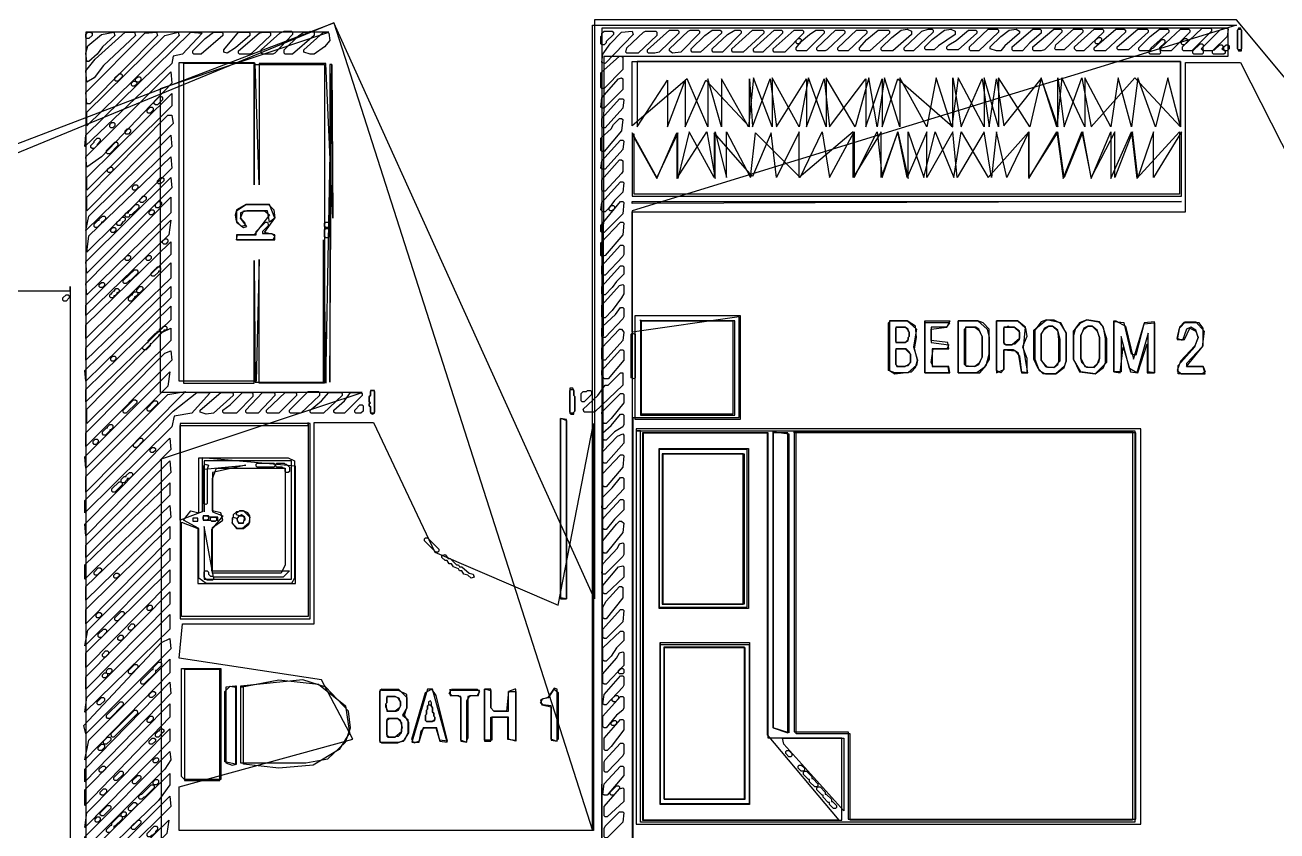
# Model space of a CAD drawing. Header units: millimetres. Extents: x 78 to 4002, y 104 to 3999.
# Drawn here: x 1406 to 2611, y 1000 to 1776 of the extents above; entities that cross this region are included whole.
import ezdxf

# ---------------------------------------------------------------- set-up
doc = ezdxf.new("R2010")
doc.units = ezdxf.units.MM

msp = doc.modelspace()

# ---------------------------------------------------------------- linework, layer by layer
for points in [[(3648, 3461), (2771, 3461), (2771, 1761), (2518, 3198), (628, 3198), (628, 2157), (444, 3255), (444, 1805), (1083, 1805), (441, 1296), (1703, 1778), (1952, 1000), (1952, 1776), (2572, 1776), (1990, 1597), (1990, 811), (2676, 811), (2852, 1780), (2964, 809), (3667, 809), (2945, 2193), (3294, 2542), (3659, 2061), (3659, 3461)], [(443, 3253), (622, 3253), (622, 2157), (637, 3256), (2517, 3256), (2517, 2048), (2681, 1760), (2880, 2241), (3100, 1783), (2881, 1564), (2853, 1780), (2753, 1564), (2572, 1781), (1954, 1781), (1954, 1223), (1703, 1778), (1088, 1525), (869, 1720), (1080, 1807), (443, 1807), (443, 3253)], [(2564, 1773), (1961, 1773), (1961, 991), (1963, 1746), (2564, 1746)], [(2548, 1772), (2548, 1770), (2529, 1751), (2521, 1751), (2520, 1752), (2520, 1755), (2539, 1773), (2547, 1773), (2548, 1772)], [(2564, 1772), (2563, 1765), (2549, 1751), (2541, 1751), (2540, 1752), (2540, 1755), (2556, 1771), (2560, 1773), (2563, 1773), (2564, 1772)], [(2574, 1773), (2573, 1771), (2573, 1753), (2574, 1751), (2577, 1751), (2577, 1771), (2576, 1773), (2574, 1773)], [(1698, 1769), (1464, 1769), (1464, 853), (1408, 756), (1657, 790), (1537, 790), (1537, 1358), (1730, 1422), (1536, 1422), (1536, 1715), (1698, 1769)], [(1576, 1768), (1557, 1748), (1548, 1746), (1547, 1739), (1463, 1659), (1464, 1670), (1565, 1769), (1576, 1768)], [(1532, 1769), (1533, 1766), (1468, 1700), (1465, 1700), (1464, 1711), (1521, 1768), (1532, 1769)], [(1511, 1769), (1512, 1766), (1481, 1737), (1472, 1725), (1465, 1721), (1464, 1732), (1473, 1743), (1502, 1769), (1511, 1769)], [(1491, 1769), (1492, 1766), (1480, 1755), (1475, 1748), (1467, 1741), (1465, 1741), (1464, 1749), (1466, 1756), (1479, 1767), (1491, 1769)], [(1469, 1769), (1470, 1768), (1470, 1766), (1467, 1763), (1465, 1763), (1464, 1764), (1464, 1767), (1466, 1769), (1469, 1769)], [(1553, 1769), (1554, 1766), (1465, 1679), (1465, 1692), (1540, 1766), (1553, 1769)], [(1596, 1768), (1596, 1766), (1575, 1748), (1568, 1748), (1567, 1749), (1567, 1751), (1579, 1763), (1587, 1769), (1595, 1769), (1596, 1768)], [(1622, 1768), (1622, 1766), (1608, 1754), (1600, 1749), (1597, 1750), (1597, 1752), (1611, 1769), (1621, 1769), (1622, 1768)], [(1642, 1768), (1642, 1766), (1624, 1749), (1622, 1748), (1612, 1748), (1611, 1749), (1611, 1751), (1631, 1768), (1634, 1769), (1641, 1769), (1642, 1768)], [(1663, 1769), (1663, 1767), (1646, 1749), (1644, 1748), (1634, 1748), (1633, 1749), (1633, 1752), (1651, 1768), (1655, 1770), (1662, 1770), (1663, 1769)], [(1684, 1769), (1684, 1766), (1663, 1748), (1656, 1748), (1655, 1749), (1655, 1752), (1669, 1766), (1674, 1769), (1679, 1769), (1680, 1770), (1684, 1769)], [(1698, 1768), (1699, 1761), (1694, 1755), (1684, 1748), (1680, 1748), (1674, 1750), (1674, 1752), (1693, 1769), (1697, 1769), (1698, 1768)], [(1971, 1770), (1972, 1769), (1972, 1767), (1965, 1760), (1965, 1759), (1963, 1757), (1961, 1757), (1960, 1758), (1960, 1765), (1961, 1766), (1961, 1768), (1963, 1770), (1971, 1770)], [(1990, 1770), (1991, 1767), (1964, 1739), (1961, 1740), (1962, 1748), (1969, 1758), (1980, 1769), (1990, 1770)], [(2014, 1769), (2014, 1766), (1996, 1749), (1985, 1749), (1984, 1750), (1985, 1754), (2001, 1769), (2003, 1770), (2013, 1770), (2014, 1769)], [(2035, 1770), (2035, 1768), (2016, 1750), (2012, 1749), (2006, 1749), (2005, 1750), (2005, 1752), (2026, 1771), (2034, 1771), (2035, 1770)], [(2055, 1770), (2055, 1768), (2037, 1750), (2029, 1749), (2026, 1751), (2026, 1753), (2044, 1770), (2046, 1771), (2054, 1771), (2055, 1770)], [(2076, 1770), (2076, 1768), (2056, 1750), (2048, 1750), (2047, 1751), (2047, 1753), (2060, 1766), (2067, 1771), (2075, 1771), (2076, 1770)], [(2095, 1770), (2095, 1768), (2077, 1750), (2068, 1750), (2067, 1751), (2067, 1753), (2082, 1767), (2089, 1771), (2094, 1771), (2095, 1770)], [(2117, 1770), (2117, 1768), (2097, 1750), (2087, 1750), (2086, 1751), (2086, 1753), (2106, 1771), (2116, 1771), (2117, 1770)], [(2135, 1770), (2135, 1768), (2116, 1750), (2108, 1750), (2107, 1751), (2107, 1753), (2127, 1771), (2134, 1771), (2135, 1770)], [(2155, 1770), (2155, 1768), (2137, 1750), (2127, 1750), (2126, 1751), (2126, 1753), (2146, 1771), (2154, 1771), (2155, 1770)], [(2175, 1770), (2175, 1768), (2158, 1751), (2149, 1751), (2148, 1752), (2148, 1754), (2153, 1760), (2161, 1767), (2167, 1771), (2174, 1771), (2175, 1770)], [(2150, 1763), (2152, 1763), (2153, 1762), (2153, 1760), (2151, 1758), (2149, 1758), (2148, 1759), (2148, 1761), (2150, 1763)], [(2195, 1770), (2195, 1768), (2178, 1752), (2176, 1751), (2169, 1751), (2168, 1752), (2168, 1754), (2186, 1771), (2194, 1771), (2195, 1770)], [(2216, 1770), (2216, 1768), (2198, 1751), (2189, 1751), (2188, 1752), (2188, 1754), (2206, 1771), (2215, 1771), (2216, 1770)], [(2238, 1770), (2238, 1768), (2219, 1751), (2210, 1751), (2209, 1752), (2209, 1754), (2216, 1762), (2227, 1771), (2237, 1771), (2238, 1770)], [(2259, 1770), (2259, 1767), (2241, 1751), (2231, 1751), (2230, 1752), (2230, 1754), (2240, 1764), (2249, 1771), (2255, 1772), (2259, 1770)], [(2280, 1771), (2280, 1769), (2261, 1751), (2253, 1751), (2252, 1752), (2252, 1754), (2269, 1770), (2275, 1772), (2279, 1772), (2280, 1771)], [(2301, 1770), (2301, 1767), (2285, 1756), (2281, 1752), (2273, 1752), (2272, 1753), (2272, 1755), (2279, 1762), (2291, 1771), (2297, 1772), (2301, 1770)], [(2322, 1770), (2322, 1768), (2304, 1752), (2294, 1752), (2293, 1753), (2293, 1755), (2295, 1757), (2302, 1761), (2314, 1771), (2321, 1771), (2322, 1770)], [(2343, 1771), (2343, 1769), (2324, 1751), (2316, 1751), (2315, 1752), (2315, 1755), (2333, 1772), (2342, 1772), (2343, 1771)], [(2363, 1770), (2363, 1768), (2349, 1756), (2345, 1751), (2341, 1751), (2335, 1753), (2335, 1755), (2345, 1765), (2353, 1771), (2360, 1772), (2363, 1770)], [(2384, 1771), (2384, 1768), (2373, 1759), (2366, 1751), (2357, 1751), (2356, 1752), (2356, 1755), (2376, 1772), (2383, 1772), (2384, 1771)], [(2404, 1771), (2404, 1769), (2387, 1752), (2384, 1751), (2377, 1751), (2376, 1752), (2376, 1755), (2396, 1772), (2403, 1772), (2404, 1771)], [(2424, 1771), (2424, 1769), (2406, 1752), (2398, 1752), (2397, 1753), (2398, 1757), (2415, 1772), (2423, 1772), (2424, 1771)], [(2444, 1771), (2444, 1769), (2425, 1751), (2418, 1751), (2416, 1753), (2416, 1755), (2435, 1772), (2443, 1772), (2444, 1771)], [(2465, 1771), (2465, 1769), (2446, 1751), (2436, 1751), (2435, 1752), (2435, 1754), (2456, 1772), (2464, 1772), (2465, 1771)], [(2441, 1764), (2442, 1763), (2442, 1761), (2439, 1758), (2437, 1758), (2436, 1759), (2436, 1761), (2439, 1764), (2441, 1764)], [(2487, 1771), (2487, 1769), (2468, 1752), (2458, 1752), (2457, 1753), (2457, 1755), (2477, 1772), (2486, 1772), (2487, 1771)], [(2507, 1771), (2507, 1769), (2490, 1754), (2488, 1751), (2479, 1751), (2478, 1752), (2478, 1754), (2489, 1765), (2498, 1772), (2506, 1772), (2507, 1771)], [(2502, 1762), (2503, 1761), (2503, 1759), (2498, 1754), (2499, 1749), (2498, 1748), (2489, 1748), (2488, 1749), (2488, 1751), (2490, 1752), (2490, 1753), (2492, 1754), (2500, 1762), (2502, 1762)], [(2527, 1771), (2527, 1769), (2509, 1751), (2500, 1751), (2499, 1752), (2499, 1754), (2518, 1772), (2526, 1772), (2527, 1771)], [(2524, 1763), (2525, 1762), (2525, 1760), (2522, 1757), (2520, 1757), (2519, 1758), (2519, 1760), (2522, 1763), (2524, 1763)], [(2574, 1772), (2576, 1772), (2577, 1771), (2577, 1753), (2576, 1752), (2574, 1752), (2573, 1753), (2573, 1771), (2574, 1772)], [(2539, 1758), (2540, 1757), (2540, 1755), (2538, 1753), (2540, 1751), (2540, 1749), (2539, 1748), (2531, 1748), (2530, 1749), (2530, 1751), (2537, 1758), (2539, 1758)], [(2558, 1757), (2559, 1756), (2559, 1754), (2558, 1753), (2561, 1751), (2561, 1749), (2560, 1748), (2550, 1748), (2549, 1749), (2549, 1751), (2550, 1752), (2551, 1752), (2556, 1757), (2558, 1757)], [(2562, 1757), (2564, 1757), (2565, 1756), (2565, 1753), (2563, 1751), (2561, 1751), (2560, 1752), (2560, 1755), (2562, 1757)], [(1558, 1740), (1626, 1740), (1626, 1622), (1626, 1738), (1694, 1738), (1694, 1431), (1631, 1431), (1631, 1550), (1628, 1433), (1554, 1433), (1554, 1740)], [(1558, 1740), (1558, 1431), (1626, 1431), (1626, 1549), (1627, 1432), (1693, 1432), (1693, 1569), (1695, 1431), (1701, 1738), (1702, 1590), (1695, 1739), (1631, 1739), (1631, 1622), (1627, 1739), (1558, 1739)], [(1699, 1738), (1699, 1432), (1701, 1738)], [(1980, 1746), (1981, 1745), (1981, 1733), (1963, 1715), (1961, 1715), (1960, 1716), (1960, 1730), (1978, 1746), (1980, 1746)], [(2791, 1741), (2791, 1376), (2673, 1376), (2673, 977), (2585, 944), (2677, 811), (1993, 811), (1993, 894), (2095, 894), (2095, 989), (1991, 989), (1991, 1398), (2093, 1398), (2093, 1495), (1990, 1480), (1990, 1596), (2523, 1596), (2523, 1740), (2576, 1740), (2645, 1604), (2770, 1559), (2791, 1741)], [(2518, 1740), (2518, 1678), (2506, 1725), (2494, 1678), (2477, 1725), (2471, 1678), (2458, 1725), (2451, 1678), (2426, 1725), (2426, 1678), (2404, 1725), (2399, 1678), (2384, 1725), (2373, 1678), (2343, 1725), (2343, 1678), (2329, 1725), (2329, 1678), (2304, 1725), (2298, 1678), (2283, 1725), (2274, 1678), (2248, 1725), (2248, 1678), (2233, 1725), (2226, 1678), (2218, 1725), (2205, 1678), (2177, 1725), (2177, 1678), (2160, 1725), (2151, 1678), (2125, 1725), (2125, 1678), (2107, 1725), (2102, 1678), (2076, 1724), (2076, 1678), (2063, 1724), (2063, 1678), (2043, 1724), (1990, 1679), (1990, 1741), (2518, 1741)], [(2518, 1741), (1995, 1741), (1995, 1678), (2024, 1723), (2024, 1678), (2041, 1723), (2041, 1678), (2061, 1723), (2103, 1678), (2103, 1724), (2106, 1678), (2123, 1724), (2129, 1678), (2158, 1724), (2158, 1678), (2175, 1724), (2180, 1678), (2215, 1724), (2215, 1678), (2231, 1724), (2231, 1678), (2246, 1724), (2299, 1678), (2299, 1725), (2307, 1678), (2327, 1724), (2334, 1678), (2341, 1724), (2348, 1679), (2384, 1724), (2400, 1678), (2400, 1725), (2406, 1678), (2423, 1725), (2432, 1678), (2474, 1725), (2518, 1678), (2518, 1741)], [(1546, 1731), (1547, 1720), (1479, 1649), (1465, 1639), (1464, 1649), (1546, 1731)], [(1498, 1729), (1499, 1728), (1499, 1726), (1495, 1722), (1493, 1722), (1492, 1723), (1492, 1725), (1496, 1729), (1498, 1729)], [(1514, 1726), (1516, 1726), (1517, 1725), (1517, 1723), (1515, 1721), (1513, 1721), (1512, 1722), (1512, 1724), (1514, 1726)], [(1980, 1725), (1981, 1724), (1981, 1714), (1963, 1696), (1961, 1696), (1960, 1697), (1961, 1706), (1977, 1724), (1980, 1725)], [(1510, 1722), (1512, 1722), (1513, 1721), (1513, 1719), (1511, 1717), (1509, 1717), (1508, 1718), (1508, 1720), (1510, 1722)], [(1547, 1710), (1547, 1698), (1465, 1617), (1465, 1629), (1547, 1710)], [(1537, 1707), (1538, 1706), (1538, 1704), (1533, 1699), (1531, 1699), (1530, 1700), (1530, 1702), (1535, 1707), (1537, 1707)], [(1981, 1705), (1982, 1704), (1981, 1696), (1964, 1677), (1962, 1677), (1961, 1678), (1961, 1686), (1978, 1705), (1981, 1705)], [(1547, 1689), (1548, 1681), (1465, 1597), (1465, 1610), (1543, 1689), (1547, 1689)], [(1528, 1697), (1529, 1696), (1529, 1694), (1526, 1691), (1524, 1691), (1523, 1692), (1523, 1694), (1526, 1697), (1528, 1697)], [(1489, 1682), (1491, 1682), (1492, 1681), (1492, 1679), (1490, 1677), (1488, 1677), (1487, 1678), (1487, 1680), (1489, 1682)], [(1504, 1676), (1506, 1676), (1507, 1675), (1507, 1673), (1505, 1671), (1503, 1671), (1502, 1672), (1502, 1674), (1504, 1676)], [(1980, 1686), (1981, 1685), (1980, 1674), (1963, 1654), (1961, 1654), (1960, 1655), (1960, 1667), (1970, 1676), (1972, 1680), (1978, 1686), (1980, 1686)], [(1546, 1670), (1547, 1659), (1464, 1578), (1467, 1592), (1546, 1670)], [(1477, 1667), (1478, 1666), (1478, 1664), (1475, 1661), (1475, 1660), (1472, 1657), (1470, 1657), (1469, 1658), (1469, 1660), (1472, 1663), (1472, 1664), (1475, 1667), (1477, 1667)], [(1981, 1665), (1982, 1664), (1981, 1656), (1964, 1637), (1961, 1637), (1960, 1638), (1961, 1645), (1979, 1665), (1981, 1665)], [(1990, 1671), (2014, 1628), (2033, 1672), (2033, 1628), (2062, 1673), (2070, 1628), (2070, 1673), (2081, 1629), (2081, 1673), (2104, 1629), (2109, 1672), (2152, 1629), (2173, 1673), (2180, 1629), (2204, 1673), (2204, 1629), (2226, 1673), (2231, 1629), (2246, 1673), (2256, 1628), (2256, 1673), (2271, 1629), (2282, 1673), (2300, 1629), (2307, 1673), (2333, 1629), (2372, 1673), (2372, 1628), (2399, 1673), (2405, 1628), (2423, 1673), (2432, 1628), (2451, 1673), (2451, 1628), (2471, 1673), (2476, 1628), (2517, 1673), (2517, 1613), (1992, 1613), (1992, 1671)], [(1990, 1672), (1990, 1611), (2519, 1611), (2519, 1673), (2492, 1629), (2492, 1673), (2477, 1629), (2472, 1673), (2455, 1629), (2455, 1673), (2432, 1629), (2424, 1673), (2406, 1629), (2400, 1673), (2372, 1629), (2372, 1673), (2351, 1629), (2341, 1673), (2336, 1629), (2329, 1673), (2303, 1629), (2299, 1673), (2274, 1629), (2274, 1673), (2255, 1629), (2246, 1673), (2230, 1629), (2230, 1673), (2203, 1629), (2203, 1673), (2151, 1629), (2151, 1673), (2129, 1629), (2124, 1672), (2106, 1630), (2069, 1672), (2069, 1629), (2045, 1673), (2034, 1628), (2034, 1672), (2014, 1629), (1990, 1672)], [(1494, 1663), (1495, 1662), (1495, 1660), (1487, 1652), (1485, 1652), (1484, 1653), (1484, 1655), (1492, 1663), (1494, 1663)], [(1546, 1649), (1547, 1638), (1465, 1557), (1467, 1573), (1546, 1649)], [(1980, 1646), (1981, 1645), (1981, 1635), (1980, 1633), (1964, 1616), (1962, 1616), (1961, 1617), (1961, 1627), (1978, 1646), (1980, 1646)], [(1546, 1629), (1547, 1619), (1465, 1537), (1464, 1548), (1546, 1629)], [(1487, 1639), (1489, 1639), (1490, 1638), (1490, 1636), (1488, 1634), (1486, 1634), (1485, 1635), (1485, 1637), (1487, 1639)], [(1538, 1629), (1539, 1628), (1539, 1626), (1536, 1623), (1534, 1623), (1533, 1624), (1533, 1626), (1536, 1629), (1538, 1629)], [(1511, 1622), (1513, 1622), (1514, 1621), (1514, 1619), (1512, 1617), (1510, 1617), (1509, 1618), (1509, 1620), (1511, 1622)], [(1981, 1625), (1982, 1624), (1981, 1615), (1973, 1607), (1968, 1600), (1964, 1596), (1962, 1596), (1960, 1598), (1961, 1605), (1979, 1625), (1981, 1625)], [(1546, 1610), (1546, 1595), (1465, 1516), (1464, 1527), (1546, 1610)], [(1521, 1611), (1522, 1610), (1522, 1608), (1519, 1605), (1517, 1605), (1516, 1606), (1516, 1608), (1519, 1611), (1521, 1611)], [(1536, 1606), (1537, 1605), (1537, 1603), (1534, 1600), (1532, 1600), (1531, 1601), (1531, 1603), (1534, 1606), (1536, 1606)], [(1981, 1606), (1982, 1605), (1981, 1594), (1963, 1576), (1961, 1576), (1960, 1577), (1960, 1583), (1979, 1606), (1981, 1606)], [(1990, 1606), (2519, 1606), (1990, 1604)], [(1482, 1592), (1483, 1591), (1483, 1589), (1480, 1586), (1479, 1586), (1479, 1585), (1475, 1581), (1473, 1581), (1472, 1582), (1472, 1584), (1476, 1588), (1477, 1588), (1477, 1589), (1480, 1592), (1482, 1592)], [(1514, 1603), (1515, 1602), (1515, 1600), (1508, 1593), (1506, 1593), (1506, 1592), (1505, 1591), (1503, 1591), (1502, 1592), (1502, 1594), (1503, 1595), (1505, 1595), (1505, 1596), (1512, 1603), (1514, 1603)], [(1527, 1598), (1529, 1598), (1530, 1597), (1530, 1595), (1528, 1593), (1526, 1593), (1525, 1594), (1525, 1596), (1527, 1598)], [(1608, 1593), (1609, 1597), (1618, 1603), (1640, 1603), (1645, 1598), (1646, 1590), (1641, 1586), (1639, 1597), (1619, 1597), (1613, 1595), (1613, 1590), (1617, 1585), (1617, 1583), (1614, 1582), (1609, 1587), (1608, 1593)], [(1609, 1598), (1609, 1586), (1616, 1581), (1619, 1582), (1613, 1590), (1616, 1597), (1636, 1597), (1641, 1593), (1626, 1574), (1609, 1574), (1609, 1569), (1646, 1569), (1646, 1574), (1636, 1576), (1646, 1590), (1641, 1603), (1618, 1603), (1609, 1598)], [(1970, 1602), (1972, 1602), (1973, 1601), (1973, 1599), (1971, 1597), (1969, 1597), (1968, 1598), (1968, 1600), (1970, 1602)], [(1546, 1588), (1544, 1574), (1464, 1496), (1464, 1506), (1546, 1588)], [(1490, 1581), (1492, 1581), (1493, 1580), (1493, 1578), (1491, 1576), (1489, 1576), (1488, 1577), (1488, 1579), (1490, 1581)], [(1501, 1591), (1502, 1590), (1502, 1588), (1500, 1586), (1499, 1586), (1499, 1585), (1497, 1583), (1495, 1583), (1494, 1584), (1494, 1586), (1496, 1588), (1497, 1588), (1497, 1589), (1499, 1591), (1501, 1591)], [(1646, 1573), (1644, 1569), (1609, 1569), (1610, 1574), (1628, 1574), (1628, 1577), (1637, 1586), (1639, 1586), (1640, 1583), (1634, 1577), (1634, 1575), (1643, 1575), (1646, 1573)], [(1694, 1585), (1695, 1586), (1697, 1586), (1698, 1585), (1698, 1582), (1697, 1581), (1695, 1581), (1694, 1582), (1694, 1585)], [(1695, 1580), (1697, 1580), (1698, 1579), (1698, 1572), (1697, 1571), (1695, 1571), (1694, 1572), (1694, 1579), (1695, 1580)], [(1981, 1586), (1982, 1585), (1981, 1574), (1964, 1554), (1961, 1553), (1960, 1554), (1960, 1566), (1979, 1586), (1981, 1586)], [(1540, 1570), (1542, 1570), (1543, 1569), (1543, 1567), (1541, 1565), (1539, 1565), (1538, 1566), (1538, 1568), (1540, 1570)], [(1546, 1567), (1546, 1555), (1464, 1474), (1464, 1487), (1546, 1567)], [(1981, 1564), (1982, 1563), (1982, 1555), (1981, 1553), (1964, 1535), (1962, 1535), (1961, 1536), (1961, 1544), (1979, 1564), (1981, 1564)], [(1546, 1547), (1546, 1532), (1464, 1453), (1464, 1465), (1546, 1547)], [(1504, 1554), (1506, 1554), (1507, 1553), (1507, 1551), (1505, 1549), (1503, 1549), (1502, 1550), (1502, 1552), (1504, 1554)], [(1524, 1554), (1526, 1554), (1527, 1553), (1527, 1551), (1525, 1549), (1523, 1549), (1522, 1550), (1522, 1552), (1524, 1554)], [(1981, 1544), (1982, 1543), (1982, 1536), (1975, 1529), (1971, 1523), (1964, 1516), (1962, 1516), (1961, 1517), (1961, 1524), (1979, 1544), (1981, 1544)], [(1513, 1540), (1514, 1539), (1514, 1537), (1507, 1530), (1506, 1530), (1503, 1527), (1501, 1527), (1500, 1528), (1500, 1530), (1511, 1540), (1513, 1540)], [(1535, 1543), (1536, 1542), (1536, 1540), (1535, 1539), (1534, 1539), (1534, 1538), (1530, 1534), (1528, 1534), (1527, 1535), (1527, 1537), (1531, 1541), (1532, 1541), (1532, 1542), (1533, 1543), (1535, 1543)], [(1449, 1524), (1449, 805), (1391, 805), (1363, 1033), (1214, 955), (1150, 801), (1082, 801), (1082, 1044), (932, 1090), (868, 1216), (1080, 1216), (1080, 1520), (1449, 1520)], [(1546, 1524), (1546, 1513), (1464, 1433), (1463, 1443), (1546, 1524)], [(1479, 1528), (1481, 1528), (1482, 1527), (1482, 1525), (1480, 1523), (1478, 1523), (1477, 1524), (1477, 1526), (1479, 1528)], [(1495, 1522), (1496, 1521), (1496, 1519), (1495, 1518), (1494, 1518), (1494, 1517), (1492, 1515), (1491, 1515), (1491, 1514), (1490, 1513), (1488, 1513), (1487, 1514), (1487, 1516), (1488, 1517), (1489, 1517), (1489, 1518), (1491, 1520), (1492, 1520), (1492, 1521), (1493, 1522), (1495, 1522)], [(1513, 1519), (1514, 1518), (1514, 1516), (1512, 1514), (1511, 1514), (1511, 1513), (1508, 1510), (1506, 1510), (1505, 1511), (1505, 1513), (1508, 1516), (1509, 1516), (1509, 1517), (1511, 1519), (1513, 1519)], [(1518, 1524), (1519, 1523), (1519, 1521), (1516, 1518), (1514, 1518), (1513, 1519), (1513, 1521), (1516, 1524), (1518, 1524)], [(1981, 1526), (1982, 1525), (1982, 1517), (1980, 1513), (1971, 1501), (1964, 1494), (1962, 1494), (1961, 1495), (1961, 1506), (1978, 1525), (1981, 1526)], [(1447, 1516), (1448, 1515), (1448, 1513), (1445, 1510), (1443, 1510), (1442, 1511), (1442, 1513), (1445, 1516), (1447, 1516)], [(1546, 1505), (1546, 1492), (1464, 1413), (1464, 1425), (1546, 1505)], [(1981, 1504), (1982, 1503), (1982, 1495), (1981, 1493), (1964, 1475), (1962, 1475), (1961, 1476), (1961, 1484), (1962, 1486), (1974, 1497), (1979, 1504), (1981, 1504)], [(1995, 1496), (2094, 1496), (2094, 1396), (1993, 1396), (1993, 1496)], [(1546, 1484), (1546, 1472), (1465, 1392), (1465, 1406), (1538, 1480), (1546, 1484)], [(1541, 1486), (1542, 1485), (1542, 1483), (1541, 1482), (1539, 1482), (1539, 1481), (1538, 1480), (1536, 1480), (1535, 1481), (1535, 1483), (1536, 1484), (1538, 1484), (1538, 1485), (1539, 1486), (1541, 1486)], [(1980, 1483), (1982, 1480), (1981, 1472), (1964, 1453), (1962, 1453), (1961, 1454), (1961, 1465), (1978, 1483), (1980, 1483)], [(1998, 1492), (1998, 1400), (2089, 1400), (2089, 1491), (1998, 1491)], [(1998, 1491), (2087, 1491), (2087, 1401), (1999, 1401), (1999, 1491)], [(2239, 1491), (2255, 1491), (2264, 1483), (2261, 1466), (2265, 1453), (2264, 1448), (2256, 1441), (2243, 1441), (2237, 1443), (2237, 1489), (2239, 1491)], [(2238, 1491), (2238, 1443), (2243, 1440), (2259, 1442), (2263, 1446), (2265, 1453), (2262, 1464), (2264, 1475), (2263, 1486), (2255, 1491), (2238, 1491)], [(2245, 1485), (2253, 1485), (2256, 1482), (2257, 1480), (2257, 1476), (2256, 1475), (2256, 1473), (2253, 1470), (2245, 1470), (2244, 1471), (2244, 1484), (2245, 1485)], [(2244, 1485), (2244, 1470), (2253, 1470), (2256, 1472), (2256, 1475), (2257, 1476), (2257, 1480), (2256, 1481), (2256, 1483), (2253, 1485), (2244, 1485)], [(2273, 1491), (2296, 1491), (2293, 1485), (2278, 1485), (2278, 1470), (2295, 1468), (2293, 1464), (2279, 1464), (2279, 1447), (2294, 1447), (2295, 1441), (2272, 1441), (2272, 1491)], [(2272, 1491), (2272, 1441), (2296, 1441), (2295, 1447), (2280, 1447), (2278, 1451), (2280, 1464), (2295, 1464), (2294, 1470), (2278, 1472), (2278, 1483), (2293, 1485), (2296, 1489), (2272, 1489)], [(2304, 1491), (2323, 1491), (2332, 1483), (2334, 1475), (2334, 1454), (2329, 1446), (2322, 1441), (2304, 1441), (2304, 1491)], [(2304, 1491), (2304, 1441), (2325, 1441), (2331, 1448), (2334, 1459), (2334, 1483), (2328, 1489), (2323, 1491), (2304, 1491)], [(2312, 1485), (2320, 1485), (2324, 1482), (2327, 1476), (2327, 1456), (2324, 1450), (2320, 1447), (2312, 1447), (2310, 1449), (2310, 1483), (2312, 1485)], [(2311, 1485), (2311, 1448), (2320, 1447), (2324, 1449), (2327, 1456), (2327, 1476), (2324, 1483), (2321, 1485), (2311, 1485)], [(2342, 1491), (2361, 1491), (2369, 1484), (2370, 1476), (2366, 1466), (2370, 1455), (2370, 1441), (2365, 1442), (2362, 1460), (2357, 1463), (2348, 1463), (2348, 1444), (2345, 1441), (2341, 1443), (2341, 1491)], [(2341, 1491), (2341, 1441), (2348, 1444), (2348, 1463), (2359, 1462), (2363, 1457), (2365, 1441), (2371, 1441), (2367, 1465), (2369, 1485), (2361, 1491), (2341, 1491)], [(2348, 1485), (2348, 1469), (2350, 1468), (2356, 1468), (2357, 1469), (2359, 1469), (2363, 1473), (2363, 1481), (2358, 1485), (2353, 1485), (2352, 1486), (2351, 1485), (2348, 1485)], [(2348, 1484), (2349, 1485), (2358, 1485), (2363, 1480), (2363, 1474), (2356, 1468), (2350, 1468), (2348, 1470), (2348, 1484)], [(2389, 1492), (2396, 1492), (2402, 1489), (2408, 1479), (2408, 1452), (2406, 1447), (2398, 1440), (2386, 1440), (2381, 1445), (2377, 1454), (2377, 1482), (2389, 1492)], [(2389, 1492), (2384, 1490), (2378, 1482), (2378, 1454), (2382, 1443), (2388, 1440), (2398, 1440), (2406, 1446), (2408, 1452), (2408, 1479), (2403, 1489), (2389, 1492)], [(2391, 1486), (2395, 1486), (2400, 1481), (2402, 1473), (2402, 1452), (2396, 1446), (2390, 1446), (2384, 1453), (2384, 1478), (2387, 1483), (2391, 1486)], [(2391, 1486), (2387, 1484), (2384, 1478), (2384, 1453), (2388, 1447), (2396, 1446), (2400, 1449), (2401, 1452), (2401, 1473), (2400, 1482), (2395, 1486), (2391, 1486)], [(2428, 1492), (2439, 1490), (2443, 1486), (2447, 1474), (2447, 1451), (2436, 1440), (2422, 1442), (2415, 1454), (2415, 1481), (2422, 1489), (2428, 1492)], [(2428, 1492), (2421, 1489), (2417, 1484), (2415, 1477), (2415, 1454), (2421, 1442), (2436, 1440), (2444, 1446), (2446, 1451), (2446, 1474), (2444, 1485), (2440, 1490), (2428, 1492)], [(2429, 1486), (2433, 1486), (2438, 1481), (2440, 1475), (2440, 1455), (2439, 1451), (2434, 1446), (2428, 1446), (2423, 1451), (2422, 1455), (2422, 1477), (2425, 1483), (2429, 1486)], [(2429, 1486), (2425, 1484), (2422, 1477), (2422, 1455), (2426, 1447), (2435, 1446), (2438, 1449), (2440, 1455), (2440, 1475), (2438, 1482), (2433, 1486), (2429, 1486)], [(2456, 1491), (2465, 1486), (2473, 1454), (2483, 1488), (2493, 1489), (2493, 1441), (2487, 1442), (2487, 1479), (2476, 1441), (2469, 1445), (2461, 1476), (2461, 1442), (2454, 1442), (2454, 1491)], [(2454, 1490), (2454, 1442), (2460, 1441), (2463, 1466), (2470, 1442), (2477, 1441), (2486, 1469), (2486, 1441), (2493, 1441), (2493, 1490), (2483, 1489), (2475, 1458), (2471, 1459), (2464, 1489), (2454, 1490)], [(2523, 1490), (2533, 1490), (2541, 1481), (2539, 1466), (2524, 1450), (2524, 1447), (2540, 1447), (2542, 1442), (2539, 1440), (2516, 1440), (2516, 1448), (2532, 1466), (2535, 1475), (2533, 1482), (2528, 1485), (2524, 1483), (2520, 1472), (2515, 1474), (2517, 1484), (2523, 1490)], [(2522, 1490), (2517, 1485), (2515, 1473), (2522, 1473), (2527, 1484), (2533, 1481), (2535, 1475), (2532, 1467), (2518, 1452), (2515, 1443), (2519, 1440), (2542, 1440), (2540, 1447), (2524, 1447), (2540, 1467), (2540, 1484), (2536, 1489), (2522, 1489)], [(1535, 1481), (1536, 1480), (1536, 1478), (1534, 1477), (1534, 1476), (1527, 1469), (1526, 1469), (1526, 1467), (1522, 1463), (1520, 1463), (1519, 1464), (1519, 1466), (1523, 1470), (1524, 1470), (1524, 1472), (1531, 1479), (1532, 1479), (1533, 1481), (1535, 1481)], [(1990, 1479), (1993, 1478), (1993, 1436), (1992, 1435), (1989, 1436), (1989, 1478), (1990, 1479)], [(1546, 1462), (1547, 1453), (1464, 1370), (1464, 1383), (1540, 1460), (1546, 1462)], [(1981, 1463), (1982, 1462), (1982, 1453), (1967, 1435), (1963, 1435), (1961, 1439), (1961, 1443), (1979, 1463), (1981, 1463)], [(2245, 1464), (2253, 1464), (2258, 1459), (2258, 1451), (2255, 1448), (2253, 1447), (2246, 1447), (2244, 1449), (2244, 1463), (2245, 1464)], [(2244, 1464), (2244, 1449), (2245, 1447), (2253, 1447), (2254, 1448), (2256, 1448), (2258, 1451), (2258, 1459), (2257, 1461), (2254, 1464), (2244, 1464)], [(1490, 1457), (1492, 1457), (1493, 1456), (1493, 1454), (1491, 1452), (1489, 1452), (1488, 1453), (1488, 1455), (1490, 1457)], [(1545, 1442), (1543, 1428), (1464, 1349), (1463, 1360), (1545, 1442)], [(1981, 1441), (1981, 1429), (1954, 1403), (1944, 1403), (1943, 1406), (1957, 1419), (1964, 1429), (1967, 1429), (1979, 1441), (1981, 1441)], [(1560, 1423), (1464, 1326), (1464, 1341), (1543, 1420), (1560, 1423)], [(1689, 1422), (1689, 1419), (1671, 1402), (1661, 1402), (1660, 1403), (1660, 1405), (1678, 1423), (1688, 1423), (1689, 1422)], [(1739, 1424), (1741, 1424), (1742, 1423), (1742, 1403), (1741, 1402), (1739, 1402), (1738, 1403), (1738, 1408), (1737, 1409), (1737, 1411), (1738, 1412), (1737, 1413), (1737, 1418), (1738, 1419), (1738, 1423), (1739, 1424)], [(1742, 1424), (1738, 1424), (1738, 1419), (1737, 1418), (1737, 1409), (1738, 1408), (1738, 1402), (1740, 1401), (1742, 1402), (1742, 1424)], [(1930, 1426), (1930, 1402), (1931, 1401), (1934, 1401), (1934, 1403), (1935, 1404), (1935, 1418), (1934, 1419), (1934, 1424), (1933, 1426), (1930, 1426)], [(1931, 1425), (1933, 1425), (1934, 1424), (1934, 1419), (1935, 1418), (1935, 1404), (1933, 1402), (1931, 1402), (1930, 1403), (1930, 1424), (1931, 1425)], [(1950, 1424), (1951, 1423), (1951, 1420), (1944, 1413), (1942, 1413), (1941, 1414), (1941, 1421), (1943, 1423), (1946, 1423), (1947, 1424), (1950, 1424)], [(1583, 1421), (1566, 1402), (1549, 1399), (1547, 1389), (1463, 1306), (1463, 1318), (1548, 1404), (1571, 1422), (1583, 1422)], [(1512, 1415), (1513, 1414), (1513, 1412), (1503, 1402), (1501, 1402), (1500, 1403), (1500, 1405), (1510, 1415), (1512, 1415)], [(1532, 1414), (1533, 1413), (1533, 1411), (1526, 1404), (1524, 1404), (1523, 1405), (1523, 1407), (1530, 1414), (1532, 1414)], [(1606, 1421), (1606, 1419), (1587, 1402), (1580, 1401), (1574, 1403), (1574, 1405), (1594, 1422), (1605, 1422), (1606, 1421)], [(1625, 1421), (1625, 1418), (1609, 1402), (1597, 1402), (1596, 1403), (1596, 1405), (1603, 1410), (1615, 1422), (1624, 1422), (1625, 1421)], [(1646, 1421), (1646, 1419), (1630, 1402), (1619, 1402), (1618, 1403), (1618, 1405), (1634, 1422), (1645, 1422), (1646, 1421)], [(1667, 1421), (1667, 1419), (1650, 1402), (1639, 1402), (1638, 1403), (1638, 1405), (1656, 1422), (1666, 1422), (1667, 1421)], [(1711, 1421), (1711, 1419), (1693, 1402), (1681, 1402), (1680, 1403), (1680, 1405), (1691, 1414), (1698, 1422), (1710, 1422), (1711, 1421)], [(1730, 1421), (1730, 1419), (1713, 1402), (1704, 1402), (1703, 1403), (1703, 1405), (1713, 1414), (1719, 1422), (1729, 1422), (1730, 1421)], [(1981, 1421), (1982, 1420), (1982, 1412), (1970, 1397), (1965, 1392), (1963, 1392), (1962, 1393), (1961, 1403), (1979, 1421), (1981, 1421)], [(1730, 1410), (1731, 1409), (1731, 1404), (1729, 1402), (1724, 1402), (1723, 1403), (1723, 1405), (1728, 1410), (1730, 1410)], [(1981, 1401), (1982, 1400), (1982, 1391), (1981, 1389), (1973, 1384), (1965, 1376), (1963, 1376), (1962, 1377), (1962, 1383), (1970, 1390), (1979, 1401), (1981, 1401)], [(1489, 1391), (1490, 1390), (1490, 1388), (1488, 1386), (1487, 1386), (1487, 1385), (1483, 1381), (1481, 1381), (1480, 1382), (1480, 1384), (1484, 1388), (1485, 1388), (1485, 1389), (1487, 1391), (1489, 1391)], [(1686, 1393), (1741, 1393), (1800, 1268), (1919, 1217), (1953, 1392), (1953, 1000), (1554, 1000), (1554, 1042), (1721, 1088), (1691, 1145), (1554, 1166), (1557, 1199), (1684, 1199), (1684, 1393)], [(1678, 1393), (1678, 1206), (1556, 1206), (1556, 1297), (1572, 1291), (1572, 1238), (1666, 1238), (1666, 1351), (1576, 1359), (1576, 1307), (1555, 1299), (1555, 1390), (1678, 1390)], [(1680, 1392), (1555, 1392), (1555, 1204), (1680, 1204), (1680, 1392)], [(1922, 1397), (1927, 1395), (1927, 1223), (1921, 1224), (1921, 1397)], [(1921, 1397), (1921, 1223), (1927, 1223), (1927, 1396), (1921, 1397)], [(1994, 1386), (1994, 1006), (2480, 1006), (2480, 1387), (1994, 1387)], [(1545, 1378), (1546, 1367), (1464, 1284), (1463, 1295), (1545, 1378)], [(1473, 1377), (1475, 1377), (1476, 1376), (1476, 1374), (1474, 1372), (1472, 1372), (1471, 1373), (1471, 1375), (1473, 1377)], [(1518, 1378), (1519, 1377), (1519, 1375), (1513, 1369), (1511, 1369), (1510, 1370), (1510, 1372), (1516, 1378), (1518, 1378)], [(1981, 1382), (1982, 1381), (1982, 1373), (1965, 1354), (1963, 1354), (1962, 1355), (1962, 1365), (1976, 1380), (1981, 1382)], [(1994, 1385), (2474, 1385), (2474, 1008), (1998, 1008), (1998, 1385)], [(2000, 1383), (2000, 1010), (2192, 1010), (2192, 1089), (2121, 1089), (2121, 1383), (2000, 1383)], [(2001, 1383), (2120, 1383), (2120, 1092), (2189, 1010), (2001, 1010), (2001, 1383)], [(2127, 1384), (2141, 1382), (2141, 1094), (2126, 1099), (2126, 1384)], [(2126, 1384), (2126, 1099), (2140, 1094), (2140, 1383), (2126, 1383)], [(2146, 1384), (2146, 1095), (2198, 1095), (2198, 1011), (2475, 1011), (2475, 1383), (2146, 1383)], [(2147, 1384), (2472, 1384), (2472, 1010), (2200, 1010), (2200, 1093), (2148, 1093), (2148, 1384)], [(1528, 1369), (1530, 1369), (1531, 1368), (1531, 1366), (1529, 1364), (1527, 1364), (1526, 1365), (1526, 1367), (1528, 1369)], [(2017, 1368), (2102, 1368), (2102, 1214), (2016, 1214), (2016, 1368)], [(2016, 1368), (2016, 1215), (2101, 1215), (2101, 1367), (2016, 1367)], [(2019, 1363), (2019, 1218), (2097, 1218), (2097, 1363), (2019, 1363)], [(2020, 1363), (2098, 1363), (2098, 1218), (2020, 1218), (2020, 1363)], [(1545, 1356), (1546, 1345), (1464, 1263), (1464, 1275), (1545, 1356)], [(1577, 1359), (1659, 1359), (1665, 1356), (1665, 1243), (1662, 1238), (1580, 1238), (1573, 1243), (1573, 1291), (1558, 1299), (1565, 1308), (1573, 1306), (1573, 1359)], [(1579, 1353), (1582, 1352), (1581, 1348), (1581, 1315), (1580, 1314), (1577, 1315), (1577, 1350), (1579, 1353)], [(1659, 1356), (1578, 1356), (1578, 1307), (1578, 1348), (1618, 1352), (1586, 1345), (1586, 1307), (1596, 1303), (1585, 1290), (1585, 1250), (1660, 1250), (1654, 1244), (1587, 1244), (1578, 1293), (1578, 1242), (1662, 1242), (1662, 1356)], [(1628, 1353), (1629, 1354), (1645, 1354), (1646, 1353), (1646, 1351), (1645, 1350), (1629, 1350), (1628, 1351), (1628, 1353)], [(1647, 1353), (1648, 1354), (1655, 1354), (1656, 1353), (1657, 1353), (1660, 1350), (1660, 1346), (1659, 1345), (1657, 1345), (1656, 1346), (1656, 1348), (1655, 1349), (1654, 1349), (1653, 1350), (1648, 1350), (1647, 1351), (1647, 1353)], [(1981, 1362), (1982, 1361), (1981, 1350), (1965, 1331), (1963, 1331), (1962, 1332), (1962, 1344), (1979, 1362), (1981, 1362)], [(1508, 1345), (1509, 1344), (1509, 1342), (1506, 1339), (1504, 1339), (1504, 1338), (1501, 1335), (1499, 1335), (1498, 1336), (1498, 1338), (1501, 1341), (1503, 1341), (1503, 1342), (1506, 1345), (1508, 1345)], [(1590, 1349), (1656, 1349), (1656, 1256), (1652, 1248), (1586, 1248), (1586, 1292), (1596, 1299), (1594, 1306), (1586, 1308), (1586, 1339), (1590, 1349)], [(1981, 1340), (1982, 1339), (1982, 1329), (1964, 1310), (1962, 1310), (1961, 1311), (1962, 1321), (1971, 1330), (1979, 1340), (1981, 1340)], [(1545, 1335), (1545, 1323), (1463, 1242), (1463, 1256), (1545, 1335)], [(1498, 1336), (1499, 1335), (1499, 1333), (1492, 1326), (1490, 1326), (1489, 1327), (1489, 1329), (1496, 1336), (1498, 1336)], [(1981, 1319), (1982, 1318), (1982, 1309), (1973, 1300), (1965, 1290), (1963, 1290), (1962, 1291), (1962, 1300), (1963, 1302), (1979, 1319), (1981, 1319)], [(1545, 1313), (1546, 1302), (1464, 1222), (1464, 1235), (1545, 1313)], [(1577, 1302), (1578, 1303), (1581, 1303), (1582, 1302), (1582, 1300), (1581, 1299), (1578, 1299), (1577, 1300), (1577, 1302)], [(1577, 1303), (1577, 1299), (1584, 1299), (1585, 1298), (1589, 1298), (1590, 1299), (1591, 1299), (1591, 1302), (1583, 1302), (1582, 1303), (1577, 1303)], [(1584, 1301), (1585, 1302), (1589, 1302), (1590, 1301), (1590, 1299), (1589, 1298), (1585, 1298), (1584, 1299), (1584, 1301)], [(1612, 1308), (1616, 1308), (1622, 1302), (1621, 1296), (1615, 1291), (1610, 1291), (1605, 1296), (1606, 1302), (1609, 1301), (1611, 1296), (1616, 1296), (1617, 1302), (1614, 1304), (1612, 1303), (1609, 1304), (1609, 1306), (1612, 1308)], [(1612, 1308), (1611, 1307), (1609, 1307), (1606, 1304), (1606, 1302), (1605, 1301), (1605, 1296), (1609, 1291), (1616, 1291), (1621, 1295), (1622, 1297), (1622, 1303), (1620, 1306), (1616, 1308), (1612, 1308)], [(1612, 1303), (1615, 1303), (1617, 1301), (1617, 1299), (1616, 1298), (1616, 1297), (1615, 1296), (1612, 1296), (1610, 1298), (1610, 1301), (1612, 1303)], [(1545, 1293), (1545, 1281), (1464, 1199), (1464, 1213), (1545, 1293)], [(1567, 1301), (1567, 1298), (1572, 1298), (1572, 1301), (1567, 1301)], [(1980, 1298), (1982, 1296), (1981, 1287), (1965, 1267), (1963, 1267), (1962, 1268), (1962, 1279), (1975, 1295), (1978, 1298), (1980, 1298)], [(1790, 1281), (1791, 1282), (1793, 1282), (1804, 1271), (1804, 1269), (1803, 1268), (1801, 1268), (1790, 1279), (1790, 1281)], [(1545, 1272), (1545, 1260), (1463, 1178), (1466, 1193), (1545, 1272)], [(1807, 1265), (1810, 1266), (1813, 1262), (1815, 1262), (1821, 1256), (1823, 1256), (1824, 1254), (1826, 1254), (1833, 1248), (1837, 1247), (1838, 1244), (1835, 1243), (1832, 1246), (1828, 1247), (1826, 1250), (1824, 1250), (1823, 1252), (1818, 1254), (1816, 1257), (1814, 1257), (1812, 1260), (1810, 1260), (1807, 1263), (1807, 1265)], [(1981, 1277), (1982, 1276), (1982, 1266), (1981, 1264), (1964, 1247), (1962, 1247), (1961, 1248), (1962, 1257), (1976, 1272), (1978, 1276), (1981, 1277)], [(1981, 1255), (1982, 1254), (1982, 1244), (1965, 1228), (1963, 1228), (1962, 1229), (1962, 1236), (1977, 1254), (1981, 1255)], [(1545, 1251), (1545, 1239), (1464, 1157), (1464, 1171), (1545, 1251)], [(1478, 1253), (1479, 1252), (1479, 1250), (1475, 1246), (1473, 1246), (1472, 1247), (1472, 1249), (1476, 1253), (1478, 1253)], [(1493, 1248), (1495, 1248), (1496, 1247), (1496, 1245), (1494, 1243), (1492, 1243), (1491, 1244), (1491, 1246), (1493, 1248)], [(1578, 1249), (1579, 1250), (1581, 1250), (1582, 1249), (1582, 1247), (1584, 1245), (1586, 1245), (1587, 1244), (1587, 1242), (1586, 1241), (1581, 1241), (1578, 1244), (1578, 1249)], [(1545, 1230), (1545, 1218), (1464, 1136), (1464, 1148), (1545, 1230)], [(1980, 1235), (1981, 1234), (1981, 1224), (1965, 1204), (1963, 1204), (1962, 1205), (1962, 1215), (1965, 1221), (1978, 1235), (1980, 1235)], [(1545, 1208), (1545, 1194), (1463, 1114), (1465, 1128), (1545, 1208)], [(1476, 1210), (1478, 1210), (1479, 1209), (1479, 1207), (1477, 1205), (1475, 1205), (1474, 1206), (1474, 1208), (1476, 1210)], [(1500, 1211), (1501, 1210), (1501, 1208), (1495, 1202), (1493, 1202), (1492, 1203), (1492, 1205), (1498, 1211), (1500, 1211)], [(1525, 1217), (1527, 1217), (1528, 1216), (1528, 1214), (1526, 1212), (1524, 1212), (1523, 1213), (1523, 1215), (1525, 1217)], [(1981, 1213), (1982, 1212), (1981, 1201), (1965, 1185), (1963, 1185), (1962, 1186), (1962, 1194), (1979, 1213), (1981, 1213)], [(1483, 1194), (1484, 1193), (1484, 1191), (1479, 1186), (1477, 1186), (1476, 1187), (1476, 1189), (1481, 1194), (1483, 1194)], [(1510, 1199), (1511, 1198), (1511, 1196), (1508, 1193), (1506, 1193), (1505, 1194), (1505, 1196), (1508, 1199), (1510, 1199)], [(1545, 1185), (1546, 1175), (1464, 1093), (1462, 1101), (1537, 1181), (1545, 1185)], [(1497, 1188), (1499, 1188), (1500, 1187), (1500, 1185), (1498, 1183), (1496, 1183), (1495, 1184), (1495, 1186), (1497, 1188)], [(1981, 1192), (1982, 1191), (1982, 1183), (1975, 1176), (1970, 1168), (1965, 1163), (1963, 1163), (1962, 1164), (1962, 1176), (1979, 1192), (1981, 1192)], [(1485, 1173), (1486, 1172), (1486, 1170), (1483, 1167), (1481, 1167), (1480, 1168), (1480, 1170), (1483, 1173), (1485, 1173)], [(1981, 1172), (1982, 1171), (1982, 1159), (1965, 1141), (1963, 1141), (1962, 1142), (1962, 1151), (1975, 1166), (1978, 1171), (1981, 1172)], [(2018, 1181), (2103, 1181), (2103, 1025), (2017, 1025), (2017, 1181)], [(2017, 1181), (2017, 1026), (2103, 1026), (2103, 1179), (2017, 1179)], [(2022, 1177), (2098, 1177), (2098, 1030), (2021, 1030), (2021, 1177)], [(2021, 1177), (2021, 1030), (2099, 1030), (2099, 1176), (2021, 1176)], [(1545, 1165), (1545, 1152), (1463, 1068), (1467, 1087), (1545, 1165)], [(1513, 1160), (1514, 1159), (1514, 1157), (1508, 1151), (1506, 1151), (1505, 1152), (1505, 1154), (1511, 1160), (1513, 1160)], [(1536, 1162), (1537, 1161), (1537, 1159), (1532, 1154), (1531, 1154), (1531, 1152), (1520, 1141), (1518, 1141), (1517, 1142), (1517, 1144), (1528, 1155), (1529, 1155), (1529, 1157), (1534, 1162), (1536, 1162)], [(1482, 1152), (1484, 1152), (1485, 1151), (1485, 1149), (1483, 1147), (1481, 1147), (1480, 1148), (1480, 1150), (1482, 1152)], [(1486, 1156), (1488, 1156), (1489, 1155), (1489, 1153), (1487, 1151), (1485, 1151), (1484, 1152), (1484, 1154), (1486, 1156)], [(1559, 1156), (1594, 1156), (1594, 1049), (1559, 1049), (1556, 1052), (1556, 1156)], [(1559, 1156), (1559, 1048), (1590, 1048), (1593, 1048), (1593, 1155), (1559, 1155)], [(1981, 1149), (1982, 1148), (1982, 1140), (1981, 1138), (1965, 1121), (1963, 1121), (1962, 1122), (1963, 1131), (1979, 1149), (1981, 1149)], [(1979, 1156), (1981, 1156), (1982, 1155), (1982, 1152), (1981, 1151), (1978, 1151), (1977, 1152), (1977, 1154), (1979, 1156)], [(1545, 1143), (1546, 1132), (1463, 1047), (1463, 1059), (1545, 1143)], [(1530, 1134), (1531, 1133), (1531, 1131), (1528, 1128), (1526, 1128), (1525, 1129), (1525, 1131), (1528, 1134), (1530, 1134)], [(1603, 1139), (1608, 1138), (1608, 1064), (1598, 1066), (1598, 1134), (1603, 1139)], [(1608, 1139), (1599, 1138), (1599, 1065), (1605, 1063), (1609, 1064), (1609, 1139)], [(1613, 1138), (1650, 1145), (1688, 1141), (1714, 1120), (1718, 1094), (1708, 1078), (1683, 1063), (1650, 1060), (1616, 1064), (1616, 1138)], [(1613, 1139), (1613, 1065), (1676, 1065), (1697, 1069), (1714, 1085), (1719, 1099), (1717, 1115), (1695, 1138), (1673, 1145), (1613, 1139)], [(1749, 1136), (1765, 1136), (1773, 1128), (1773, 1118), (1769, 1111), (1774, 1107), (1774, 1094), (1771, 1087), (1764, 1084), (1749, 1084), (1747, 1086), (1747, 1134), (1749, 1136)], [(1749, 1136), (1747, 1135), (1747, 1085), (1764, 1085), (1770, 1086), (1775, 1094), (1775, 1104), (1771, 1111), (1773, 1118), (1773, 1131), (1765, 1135), (1749, 1135)], [(1797, 1136), (1801, 1130), (1812, 1086), (1805, 1087), (1802, 1099), (1789, 1099), (1785, 1086), (1780, 1084), (1778, 1088), (1791, 1133), (1797, 1136)], [(1793, 1136), (1778, 1085), (1785, 1085), (1787, 1096), (1790, 1099), (1801, 1099), (1805, 1086), (1812, 1085), (1798, 1136), (1793, 1136)], [(1816, 1136), (1841, 1136), (1843, 1134), (1841, 1130), (1832, 1129), (1832, 1089), (1830, 1085), (1825, 1087), (1825, 1129), (1816, 1130), (1814, 1132), (1816, 1136)], [(1815, 1136), (1815, 1130), (1823, 1130), (1825, 1128), (1825, 1086), (1831, 1085), (1831, 1125), (1834, 1130), (1842, 1130), (1843, 1135), (1815, 1135)], [(1849, 1136), (1854, 1135), (1854, 1118), (1857, 1115), (1871, 1115), (1871, 1134), (1878, 1134), (1878, 1086), (1871, 1088), (1871, 1109), (1855, 1109), (1855, 1087), (1848, 1087), (1848, 1136)], [(1877, 1136), (1871, 1134), (1869, 1115), (1857, 1115), (1854, 1118), (1854, 1136), (1848, 1136), (1848, 1086), (1854, 1086), (1854, 1109), (1870, 1109), (1870, 1088), (1878, 1087), (1878, 1136)], [(1915, 1137), (1909, 1128), (1902, 1126), (1903, 1121), (1912, 1119), (1912, 1087), (1918, 1086), (1918, 1133), (1918, 1136), (1915, 1137)], [(1915, 1136), (1919, 1133), (1919, 1088), (1917, 1086), (1912, 1088), (1912, 1120), (1904, 1121), (1902, 1123), (1904, 1127), (1910, 1128), (1915, 1136)], [(1545, 1122), (1545, 1109), (1463, 1024), (1463, 1039), (1545, 1122)], [(1481, 1128), (1482, 1127), (1482, 1125), (1478, 1121), (1476, 1121), (1475, 1122), (1475, 1124), (1479, 1128), (1481, 1128)], [(1499, 1124), (1500, 1123), (1500, 1121), (1487, 1108), (1485, 1108), (1484, 1109), (1484, 1111), (1497, 1124), (1499, 1124)], [(1754, 1128), (1755, 1129), (1762, 1129), (1764, 1128), (1767, 1124), (1767, 1120), (1766, 1118), (1762, 1115), (1755, 1115), (1753, 1119), (1753, 1122), (1754, 1123), (1754, 1128)], [(1754, 1129), (1754, 1123), (1753, 1122), (1754, 1115), (1763, 1115), (1765, 1116), (1767, 1120), (1767, 1124), (1766, 1125), (1766, 1127), (1762, 1129), (1754, 1129)], [(1796, 1125), (1794, 1124), (1794, 1121), (1793, 1120), (1793, 1117), (1792, 1116), (1792, 1112), (1791, 1111), (1791, 1106), (1792, 1105), (1798, 1105), (1800, 1106), (1800, 1109), (1799, 1110), (1799, 1113), (1798, 1114), (1798, 1118), (1797, 1119), (1797, 1123), (1796, 1125)], [(1981, 1129), (1982, 1128), (1982, 1118), (1981, 1116), (1975, 1111), (1965, 1099), (1963, 1099), (1962, 1100), (1962, 1110), (1979, 1129), (1981, 1129)], [(1976, 1130), (1977, 1129), (1977, 1127), (1974, 1124), (1972, 1124), (1971, 1125), (1971, 1127), (1974, 1130), (1976, 1130)], [(1513, 1116), (1514, 1113), (1491, 1090), (1489, 1090), (1488, 1093), (1511, 1116), (1513, 1116)], [(1528, 1110), (1529, 1109), (1529, 1107), (1526, 1104), (1524, 1104), (1523, 1105), (1523, 1107), (1526, 1110), (1528, 1110)], [(1794, 1121), (1796, 1121), (1798, 1118), (1798, 1114), (1799, 1113), (1799, 1110), (1800, 1109), (1800, 1107), (1798, 1105), (1792, 1105), (1791, 1106), (1791, 1111), (1792, 1112), (1792, 1116), (1793, 1117), (1793, 1120), (1794, 1121)], [(1545, 1098), (1545, 1086), (1463, 1003), (1465, 1017), (1545, 1098)], [(1538, 1098), (1539, 1097), (1539, 1095), (1538, 1094), (1537, 1094), (1537, 1093), (1534, 1090), (1532, 1090), (1531, 1091), (1531, 1093), (1534, 1096), (1535, 1096), (1535, 1097), (1536, 1098), (1538, 1098)], [(1756, 1108), (1764, 1108), (1768, 1104), (1768, 1095), (1762, 1090), (1756, 1090), (1754, 1092), (1754, 1106), (1756, 1108)], [(1755, 1108), (1754, 1107), (1754, 1091), (1755, 1090), (1762, 1090), (1763, 1091), (1765, 1091), (1768, 1094), (1768, 1098), (1769, 1099), (1767, 1106), (1764, 1108), (1755, 1108)], [(1981, 1107), (1982, 1106), (1982, 1097), (1970, 1081), (1966, 1077), (1964, 1077), (1963, 1078), (1963, 1089), (1979, 1107), (1981, 1107)], [(1972, 1106), (1974, 1106), (1975, 1105), (1975, 1103), (1973, 1101), (1971, 1101), (1970, 1102), (1970, 1104), (1972, 1106)], [(1487, 1090), (1488, 1089), (1488, 1087), (1484, 1083), (1482, 1083), (1481, 1084), (1481, 1086), (1485, 1090), (1487, 1090)], [(1530, 1089), (1531, 1088), (1531, 1086), (1528, 1083), (1526, 1083), (1525, 1084), (1525, 1086), (1528, 1089), (1530, 1089)], [(2135, 1089), (2194, 1089), (2194, 1019), (2136, 1083), (2135, 1089)], [(1545, 1076), (1546, 1068), (1540, 1059), (1463, 982), (1463, 994), (1545, 1076)], [(1481, 1083), (1482, 1082), (1482, 1080), (1479, 1077), (1477, 1077), (1476, 1078), (1476, 1080), (1479, 1083), (1481, 1083)], [(1981, 1084), (1982, 1083), (1982, 1074), (1981, 1072), (1966, 1056), (1964, 1056), (1963, 1057), (1963, 1066), (1964, 1068), (1979, 1084), (1981, 1084)], [(2138, 1076), (2139, 1077), (2141, 1077), (2144, 1074), (2144, 1072), (2143, 1071), (2141, 1071), (2138, 1074), (2138, 1076)], [(1482, 1062), (1483, 1061), (1483, 1059), (1480, 1056), (1478, 1056), (1477, 1057), (1477, 1059), (1480, 1062), (1482, 1062)], [(1531, 1070), (1533, 1070), (1534, 1069), (1534, 1067), (1532, 1065), (1530, 1065), (1529, 1066), (1529, 1068), (1531, 1070)], [(1981, 1062), (1982, 1061), (1982, 1053), (1966, 1034), (1963, 1034), (1962, 1035), (1963, 1045), (1979, 1062), (1981, 1062)], [(2150, 1062), (2151, 1063), (2153, 1063), (2156, 1060), (2156, 1058), (2155, 1057), (2153, 1057), (2150, 1060), (2150, 1062)], [(1545, 1055), (1545, 1044), (1534, 1029), (1463, 960), (1466, 977), (1545, 1055)], [(1499, 1057), (1500, 1056), (1500, 1054), (1494, 1048), (1492, 1048), (1491, 1049), (1491, 1051), (1497, 1057), (1499, 1057)], [(1516, 1053), (1517, 1052), (1517, 1050), (1512, 1045), (1510, 1045), (1509, 1046), (1509, 1048), (1514, 1053), (1516, 1053)], [(1531, 1049), (1533, 1049), (1534, 1048), (1534, 1046), (1532, 1044), (1530, 1044), (1529, 1045), (1529, 1047), (1531, 1049)], [(2155, 1056), (2156, 1057), (2158, 1057), (2163, 1052), (2163, 1050), (2164, 1050), (2169, 1045), (2169, 1043), (2168, 1042), (2166, 1042), (2161, 1047), (2161, 1049), (2160, 1049), (2155, 1054), (2155, 1056)], [(1483, 1040), (1484, 1039), (1484, 1037), (1481, 1034), (1479, 1034), (1478, 1035), (1478, 1037), (1481, 1040), (1483, 1040)], [(1529, 1044), (1530, 1043), (1530, 1041), (1521, 1032), (1520, 1032), (1518, 1030), (1516, 1030), (1515, 1031), (1515, 1033), (1517, 1035), (1518, 1035), (1527, 1044), (1529, 1044)], [(1981, 1041), (1982, 1040), (1982, 1028), (1966, 1013), (1964, 1013), (1963, 1014), (1963, 1023), (1978, 1040), (1981, 1041)], [(1977, 1043), (1978, 1042), (1978, 1040), (1972, 1034), (1970, 1034), (1969, 1035), (1969, 1037), (1975, 1043), (1977, 1043)], [(2169, 1042), (2171, 1042), (2176, 1037), (2176, 1035), (2177, 1035), (2182, 1030), (2182, 1028), (2183, 1028), (2187, 1024), (2187, 1022), (2186, 1021), (2184, 1021), (2180, 1025), (2180, 1027), (2179, 1027), (2174, 1032), (2174, 1034), (2173, 1034), (2168, 1039), (2168, 1041), (2169, 1042)], [(1545, 1033), (1546, 1023), (1463, 941), (1462, 950), (1545, 1033)], [(1512, 1027), (1513, 1026), (1513, 1024), (1508, 1019), (1506, 1019), (1505, 1020), (1505, 1022), (1510, 1027), (1512, 1027)], [(1475, 1013), (1477, 1013), (1478, 1012), (1478, 1010), (1476, 1008), (1474, 1008), (1473, 1009), (1473, 1011), (1475, 1013)], [(1487, 1024), (1488, 1023), (1488, 1021), (1481, 1014), (1479, 1014), (1478, 1015), (1478, 1017), (1485, 1024), (1487, 1024)], [(1498, 1014), (1499, 1013), (1499, 1011), (1492, 1004), (1491, 1004), (1491, 1002), (1487, 998), (1485, 998), (1484, 999), (1484, 1001), (1488, 1005), (1489, 1005), (1489, 1007), (1496, 1014), (1498, 1014)], [(1500, 1018), (1502, 1018), (1503, 1017), (1503, 1015), (1501, 1013), (1499, 1013), (1498, 1014), (1498, 1016), (1500, 1018)], [(1981, 1018), (1982, 1017), (1981, 1008), (1966, 993), (1964, 993), (1963, 994), (1963, 1002), (1964, 1004), (1978, 1018), (1981, 1018)], [(1544, 1010), (1542, 997), (1463, 919), (1462, 930), (1544, 1010)], [(1516, 1010), (1517, 1009), (1517, 1007), (1511, 1001), (1509, 1001), (1508, 1002), (1508, 1004), (1514, 1010), (1516, 1010)], [(1532, 1004), (1533, 1003), (1533, 1001), (1531, 999), (1531, 998), (1528, 995), (1527, 995), (1526, 994), (1524, 994), (1523, 995), (1523, 997), (1530, 1004), (1532, 1004)]]:
    msp.add_lwpolyline(points, close=True)

doc.saveas('drawing.dxf')
